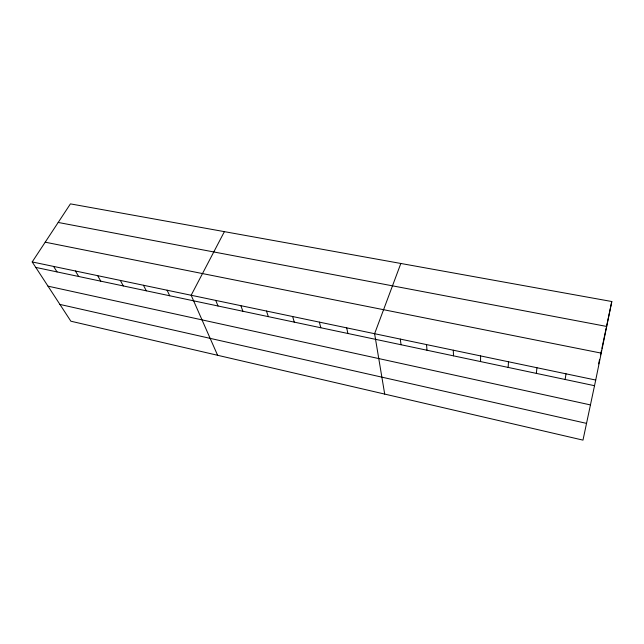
<?xml version="1.0" encoding="UTF-8"?>
<svg xmlns="http://www.w3.org/2000/svg" width="644" height="644" viewBox="0 0 644 644"><rect width="100%" height="100%" fill="white"/><g stroke="black" fill="none" stroke-linecap="round" stroke-linejoin="round"><path stroke-width="0.97" d="M480.553 361.574L480.593 355.923M508.164 367.418L508.478 361.767M536.347 373.383L536.943 367.732M565.126 379.477L566.012 373.826M595.716 380.049L611.8 301.521L70.429 203.874L32.2 261.939L70.872 321.211L582.981 440.126L595.716 380.049L32.2 261.939M598.63 363.876L599.58 359.392M600.546 354.828L601.52 350.207M601.907 348.356L606.133 328.351M606.334 327.426L611.8 301.521M400.842 263.468L374.607 333.705L384.701 394.088M224.386 231.647L191.163 295.258L217.608 355.287M58.193 222.454L606.696 326.452M45.209 242.184L601.23 353.129M35.766 267.405L594.517 385.7M48.002 286.161L590.443 404.915M59.924 304.427L586.531 423.382M53.597 266.431L57.026 271.905M75.412 271.003L78.689 276.493M97.655 275.664L100.778 281.17M120.331 280.414L123.302 285.944M143.475 285.268L146.277 290.806M167.078 290.211L169.71 295.765M215.748 300.41L218.01 305.989M240.84 305.675L242.909 311.261M266.471 311.044L268.331 316.647M292.642 316.526L294.284 322.137M319.376 322.129L320.801 327.748M346.689 327.852L347.881 333.487M400.31 339.09L401.019 344.733M426.529 344.588L427.004 350.231M453.287 350.199L453.505 355.842"/></g></svg>
